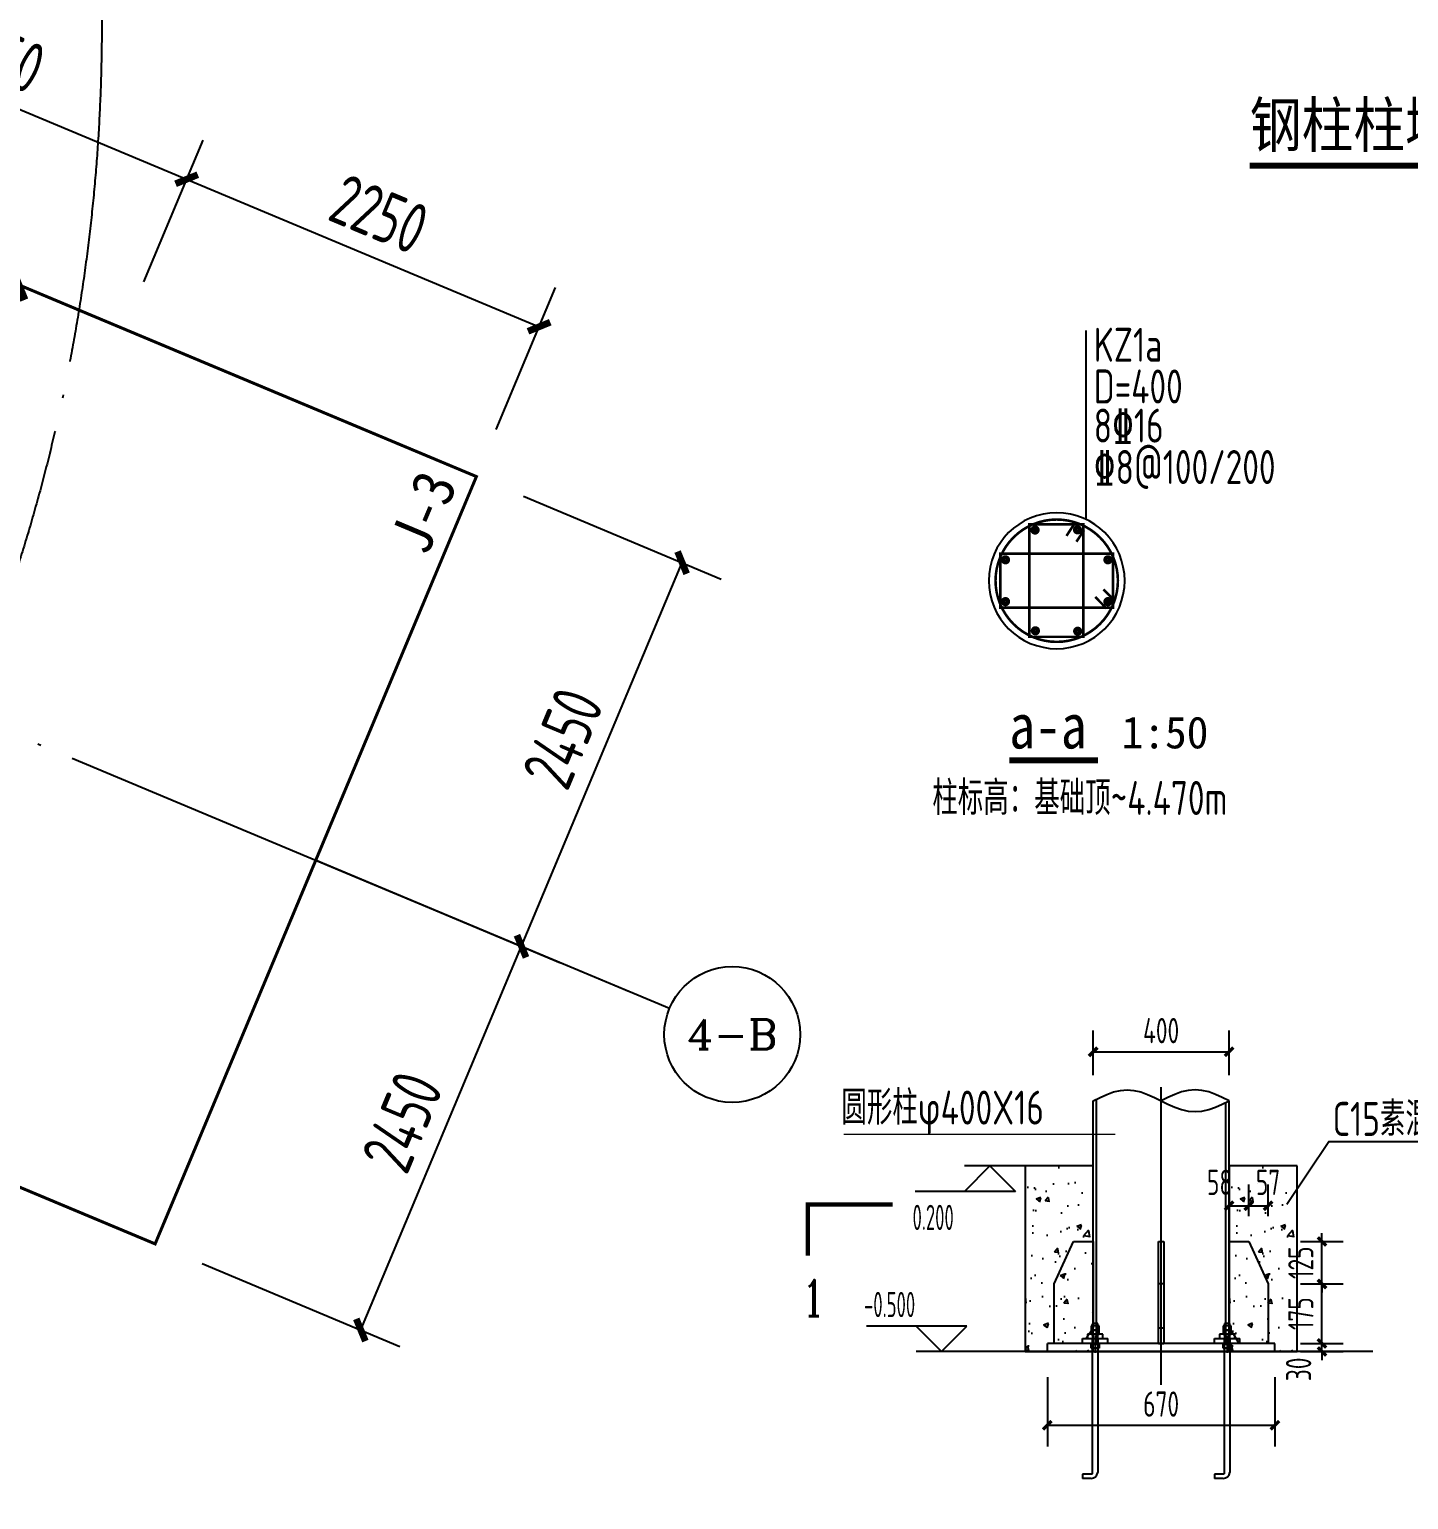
# Model space of a CAD drawing. Extents: x 6827379 to 6887889, y 99218 to 177608.
# Drawn here: x 6853529 to 6861651, y 153603 to 162262 of the extents above; entities that cross this region are included whole.
import ezdxf
from ezdxf.enums import TextEntityAlignment as Align

# ---------------------------------------------------------------- set-up
doc = ezdxf.new("R2010")
doc.units = 0
doc.header["$LTSCALE"] = 1000
doc.header["$MEASUREMENT"] = 0
for name, pattern in [('14', [0]), ('2', [18.5, 12, -3, 0.5, -3]), ('3', [5, 3, -2]), ('CONTINOUS', [2000000.0, 1000000.0, 1000000.0]), ('DOTE', [2.42, 2, -0.2, 0.02, -0.2])]:
    doc.linetypes.add(name, pattern=pattern)
for name, color, linetype in [('1505', 2, 'Continuous'), ('__0', 7, 'Continuous'), ('A_公文', 7, 'Continuous'), ('A_公标', 3, 'Continuous'), ('A_图名标注', 3, 'Continuous'), ('A_标高', 3, 'Continuous'), ('A_符号', 3, 'Continuous'), ('A_轴文', 7, 'Continuous'), ('A_轴标', 3, 'Continuous'), ('A_轴线', 9, 'DOTE'), ('AXIS_TEXT', 7, 'Continuous'), ('COLU_DE_REIN', 1, 'Continuous'), ('尺寸标注', 253, 'Continuous'), ('怀化站场雨棚$0$BOLT', 252, 'Continuous'), ('支座钢筋', 1, 'Continuous'), ('柱', 2, 'Continuous'), ('柱_主零件_实线', 2, 'Continuous'), ('柱_零件_实线', 3, 'Continuous'), ('校对1', 2, 'Continuous'), ('点划线', 253, '3'), ('螺栓组-普通_实线', 1, 'Continuous'), ('轴线__点划线', 252, '2')]:
    doc.layers.add(name, color=color, linetype=linetype)
doc.layers.add('Pkpm_钢板标注', color=9, linetype='Continuous', lineweight=18)
doc.styles.add('_TCH_AXIS', font='COMPLEX', dxfattribs={"bigfont": 'GBCBIG'})
doc.styles.add('_TCH_DIM', font='tssdeng.shx', dxfattribs={"width": 0.8, "height": 200, "bigfont": 'GBCBIG.shx'})
doc.styles.add('_TCH_DIM_T3', font='tssdeng.shx', dxfattribs={"width": 0.705882, "bigfont": 'tssdchn.shx'})
doc.styles.add('_TCH_LABEL', font='COMPLEX', dxfattribs={"bigfont": 'GBCBIG'})
doc.styles.add('COMPLEX', font='COMPLEX')
doc.styles.get("Standard").update_dxf_attribs({"font": 'tssdeng.shx', "bigfont": 'hztxt.shx'})
doc.styles.add('TSSD_Dimension', font='Tssdeng.shx', dxfattribs={"width": 0.7, "bigfont": 'hztxt.shx'})
doc.styles.add('黑1', font='simhei.ttf', dxfattribs={"width": 0.85})
doc.styles.add('黑体', font='simhei.ttf')
doc.dimstyles.new('_TCH_ARCH&&100', dxfattribs={"dimtxt": 297.5, "dimasz": 100, "dimexe": 250, "dimexo": 300, "dimgap": 100, "dimtad": 1, "dimdec": 0, "dimzin": 0, "dimdsep": 46, "dimtxsty": '_TCH_DIM_T3', "dimblk": 'ARCHTICK', "dimcen": 0.09, "dimclrt": 7, "dimazin": 2, "dimtfac": 1, "dimtdec": 0, "dimtix": 1, "dimtmove": 2, "dimatfit": 3, "dimfxl": 1, "dimtolj": 1, "dimtzin": 0, "dimarcsym": 0})
doc.dimstyles.new('_TCH_ARCH&&50', dxfattribs={"dimtxt": 148.75, "dimasz": 50, "dimexe": 125, "dimexo": 150, "dimgap": 50, "dimtad": 1, "dimdec": 0, "dimzin": 0, "dimdsep": 46, "dimtxsty": '_TCH_DIM_T3', "dimblk": 'ARCHTICK', "dimcen": 0.09, "dimclrt": 7, "dimazin": 2, "dimtfac": 1, "dimtdec": 0, "dimtix": 1, "dimtmove": 2, "dimatfit": 3, "dimfxl": 1, "dimtolj": 1, "dimtzin": 0, "dimarcsym": 0})
doc.dimstyles.new('TSSD_100_100', dxfattribs={"dimtxt": 300, "dimasz": 100, "dimexe": 250, "dimexo": 250, "dimgap": 100, "dimtad": 1, "dimdec": 0, "dimzin": 0, "dimdsep": 46, "dimtxsty": 'TSSD_Dimension', "dimblk": '_TSDBK', "dimcen": 0, "dimclrt": 7, "dimadec": 0, "dimazin": 0, "dimtfac": 1, "dimtdec": 0, "dimtix": 1, "dimtmove": 2, "dimatfit": 3, "dimldrblk": '_TSDBK', "dimfxl": 1, "dimtolj": 1, "dimtzin": 0, "dimarcsym": 0})

# ---------------------------------------------------------------- blocks, each defined once
blk = doc.blocks.new('_ArchTick')
at = {"color": 0, "linetype": 'ByBlock', "const_width": 0.4}
blk.add_lwpolyline([(-0.5, -0.5), (0.5, 0.5)], dxfattribs=at)
blk = doc.blocks.new('*D40')
at = {"layer": 'A_公标', "color": 0, "linetype": 'CONTINOUS', "lineweight": -2, "transparency": 16777216}
for p, q in [((6851757.9, 161798.5), (6852107.4, 162633.3)), ((6852010.8, 162402.7), (6854454.7, 161379.6)), ((6854201.7, 160775.4), (6854551.2, 161610.3))]:
    blk.add_line(p, q, dxfattribs=at)
at = {"layer": 'Defpoints', "color": 0, "linetype": 'CONTINOUS', "transparency": 16777216}
for p in [(6851642, 161521.7), (6854454.7, 161379.6), (6854085.9, 160498.7)]:
    blk.add_point(p, dxfattribs=at)
at = {"layer": 'A_公标', "color": 0, "linetype": 'CONTINOUS', "lineweight": -2, "transparency": 16777216, "xscale": 100, "yscale": 100, "zscale": 100}
for p, rotation in [((6852010.8, 162402.7), 157.2842597415569), ((6854454.7, 161379.6), 337.2842597415569)]:
    blk.add_blockref('_ArchTick', p, dxfattribs=dict(at, rotation=rotation))
at = {"layer": 'A_公标', "color": 7, "linetype": 'CONTINOUS', "transparency": 16777216, "insert": (6853328.8, 162120.6), "char_height": 297.5, "attachment_point": 5, "rotation": 337.28426, "style": '_TCH_DIM_T3'}
blk.add_mtext('\\A1;2650', dxfattribs=at)
blk = doc.blocks.new('*D41')
at = {"layer": 'A_公标', "color": 0, "linetype": 'CONTINOUS', "lineweight": -2, "transparency": 16777216}
for p, q in [((6854201.7, 160775.4), (6854551.2, 161610.3)), ((6854454.7, 161379.6), (6856530.3, 160510.7)), ((6856277.4, 159906.5), (6856626.9, 160741.3))]:
    blk.add_line(p, q, dxfattribs=at)
at = {"layer": 'Defpoints', "color": 0, "linetype": 'CONTINOUS', "transparency": 16777216}
for p in [(6854085.9, 160498.7), (6856530.3, 160510.7), (6856161.5, 159629.7)]:
    blk.add_point(p, dxfattribs=at)
at = {"layer": 'A_公标', "color": 0, "linetype": 'CONTINOUS', "lineweight": -2, "transparency": 16777216, "xscale": 100, "yscale": 100, "zscale": 100}
for p, rotation in [((6854454.7, 161379.6), 157.2842597415527), ((6856530.3, 160510.7), 337.2842597415528)]:
    blk.add_blockref('_ArchTick', p, dxfattribs=dict(at, rotation=rotation))
at = {"layer": 'A_公标', "color": 7, "linetype": 'CONTINOUS', "transparency": 16777216, "insert": (6855588.6, 161174.6), "char_height": 297.5, "attachment_point": 5, "rotation": 337.28426, "style": '_TCH_DIM_T3'}
blk.add_mtext('\\A1;2250', dxfattribs=at)
blk = doc.blocks.new('*D42')
at = {"layer": 'A_公标', "color": 0, "linetype": 'CONTINOUS', "lineweight": -2, "transparency": 16777216}
for p, q in [((6855491.7, 157252.9), (6856657.1, 156765.1)), ((6855480.4, 154601.8), (6856426.5, 156861.6)), ((6854545.7, 154993.1), (6855711, 154505.2))]:
    blk.add_line(p, q, dxfattribs=at)
at = {"layer": 'Defpoints', "color": 0, "linetype": 'CONTINOUS', "transparency": 16777216}
for p in [(6855215, 157368.8), (6856426.5, 156861.6), (6854269, 155108.9)]:
    blk.add_point(p, dxfattribs=at)
at = {"layer": 'A_公标', "color": 0, "linetype": 'CONTINOUS', "lineweight": -2, "transparency": 16777216, "xscale": 100, "yscale": 100, "zscale": 100}
for p, rotation in [((6856426.5, 156861.6), 67.28425974154595), ((6855480.4, 154601.8), 247.284259741546)]:
    blk.add_blockref('_ArchTick', p, dxfattribs=dict(at, rotation=rotation))
at = {"layer": 'A_公标', "color": 7, "linetype": 'CONTINOUS', "transparency": 16777216, "insert": (6855724, 155827.7), "char_height": 297.5, "attachment_point": 5, "rotation": 67.28426, "style": '_TCH_DIM_T3'}
blk.add_mtext('\\A1;2450', dxfattribs=at)
blk = doc.blocks.new('*D43')
at = {"layer": 'A_公标', "color": 0, "linetype": 'CONTINOUS', "lineweight": -2, "transparency": 16777216}
for p, q in [((6856437.7, 159512.6), (6857603, 159024.7)), ((6856426.5, 156861.6), (6857372.4, 159121.3)), ((6855491.7, 157252.9), (6856657.1, 156765.1))]:
    blk.add_line(p, q, dxfattribs=at)
at = {"layer": 'Defpoints', "color": 0, "linetype": 'CONTINOUS', "transparency": 16777216}
for p in [(6856161, 159628.4), (6857372.4, 159121.3), (6855215, 157368.8)]:
    blk.add_point(p, dxfattribs=at)
at = {"layer": 'A_公标', "color": 0, "linetype": 'CONTINOUS', "lineweight": -2, "transparency": 16777216, "xscale": 100, "yscale": 100, "zscale": 100}
for p, rotation in [((6857372.4, 159121.3), 67.28425974155196), ((6856426.5, 156861.6), 247.2842597415519)]:
    blk.add_blockref('_ArchTick', p, dxfattribs=dict(at, rotation=rotation))
at = {"layer": 'A_公标', "color": 7, "linetype": 'CONTINOUS', "transparency": 16777216, "insert": (6856670, 158087.5), "char_height": 297.5, "attachment_point": 5, "rotation": 67.28426, "style": '_TCH_DIM_T3'}
blk.add_mtext('\\A1;2450', dxfattribs=at)
blk = doc.blocks.new('dadsadsdasd')
at = {"layer": '怀化站场雨棚$0$BOLT', "linetype": 'Continuous'}
for p, q in [((7306039, -1827632), (7305924, -1827632)), ((7305924, -1827632), (7305924, -1827693)), ((7306039, -1827693), (7305924, -1827693)), ((7305924, -1827693), (7305924, -1827755)), ((7305924, -1827693), (7306039, -1827693)), ((7306020, -1827595), (7305943, -1827595)), ((7305943, -1827595), (7305943, -1827819)), ((7306020, -1827819), (7306020, -1827595)), ((7306039, -1827693), (7306039, -1827632)), ((7306039, -1827755), (7306039, -1827693)), ((7306093, -1827755), (7305869, -1827755)), ((7305869, -1827755), (7305869, -1827819)), ((7305869, -1827819), (7306093, -1827819)), ((7305924, -1827755), (7306039, -1827755)), ((7305924, -1827899), (7306039, -1827899)), ((7305924, -1827960), (7305924, -1827899)), ((7306039, -1827960), (7305924, -1827960)), ((7305924, -1827960), (7306039, -1827960)), ((7305943, -1827819), (7306020, -1827819)), ((7305943, -1829792), (7305943, -1827819)), ((7306020, -1827819), (7306020, -1829792)), ((7306039, -1827899), (7306039, -1827960)), ((7306093, -1827819), (7306093, -1827755)), ((7305934, -1829813), (7305796, -1829813)), ((7305796, -1829813), (7305796, -1829877)), ((7305924, -1829877), (7305796, -1829877))]:
    blk.add_line(p, q, dxfattribs=at)
for centre, radius, start, end in [((7305924, -1829781), 96, 270, 353.865), ((7305911, -1829792), 32, 317.2045, 0)]:
    blk.add_arc(centre, radius, start, end, dxfattribs=at)
blk = doc.blocks.new('_TSDBK')
blk.add_line((-1, 0), (0, 0))
at = {"const_width": 0.5}
blk.add_lwpolyline([(-0.7, -0.7), (0.7, 0.7)], dxfattribs=at)
blk = doc.blocks.new('*D205')
at = {"layer": 'Defpoints', "color": 0, "linetype": 'CONTINOUS', "transparency": 16777216}
for p in [(6852693, 161081.4), (6853461, 160759.6), (6852047, 159539.3)]:
    blk.add_point(p, dxfattribs=at)
at = {"layer": '校对1', "color": 0, "linetype": 'CONTINOUS', "lineweight": -2, "transparency": 16777216}
for p, q in [((6852923.6, 160984.8), (6853691.6, 160663)), ((6852853.6, 159309.8), (6853422.4, 160667.4)), ((6852277.5, 159442.7), (6853045.5, 159120.9))]:
    blk.add_line(p, q, dxfattribs=at)
at = {"layer": '校对1', "color": 0, "linetype": 'CONTINOUS', "lineweight": -2, "transparency": 16777216, "xscale": 100, "yscale": 100, "zscale": 100}
for p, rotation in [((6853461, 160759.6), 67.26772177673027), ((6852814.9, 159217.5), 247.2677217767303)]:
    blk.add_blockref('_TSDBK', p, dxfattribs=dict(at, rotation=rotation))
at = {"layer": '校对1', "color": 7, "linetype": 'CONTINOUS', "transparency": 16777216, "insert": (6852907.4, 160085.2), "char_height": 300, "attachment_point": 5, "rotation": 67.26772, "style": 'TSSD_Dimension'}
blk.add_mtext('\\A1;1672', dxfattribs=at)
blk = doc.blocks.new('*D150')
at = {"layer": 'A_公标', "color": 0, "linetype": 'CONTINOUS', "lineweight": -2, "transparency": 16777216}
for p, q in [((6859523.3, 154324.9), (6859523.3, 153916)), ((6860863.3, 154324.9), (6860863.3, 153916)), ((6859523.3, 154041), (6860863.3, 154041))]:
    blk.add_line(p, q, dxfattribs=at)
at = {"layer": 'Defpoints', "color": 0, "linetype": 'CONTINOUS', "transparency": 16777216}
for p in [(6859523.3, 154474.9), (6860863.3, 154474.9), (6860863.3, 154041)]:
    blk.add_point(p, dxfattribs=at)
at = {"layer": 'A_公标', "color": 0, "linetype": 'CONTINOUS', "lineweight": -2, "transparency": 16777216, "xscale": 50, "yscale": 50, "zscale": 50, "rotation": 180}
blk.add_blockref('_ArchTick', (6859523.3, 154041), dxfattribs=at)
at = {"layer": 'A_公标', "color": 0, "linetype": 'CONTINOUS', "lineweight": -2, "transparency": 16777216, "xscale": 50, "yscale": 50, "zscale": 50}
blk.add_blockref('_ArchTick', (6860863.3, 154041), dxfattribs=at)
at = {"layer": 'A_公标', "color": 7, "linetype": 'CONTINOUS', "transparency": 16777216, "insert": (6860193.3, 154165.4), "char_height": 148.75, "attachment_point": 5, "style": '_TCH_DIM_T3'}
blk.add_mtext('\\A1;670', dxfattribs=at)
blk = doc.blocks.new('*D151')
at = {"layer": 'A_公标', "color": 0, "linetype": 'CONTINOUS', "lineweight": -2, "transparency": 16777216}
for p, q in [((6860593.3, 155272.9), (6860593.3, 155459)), ((6860709.3, 155272.9), (6860709.3, 155459)), ((6860593.3, 155334), (6860709.3, 155334))]:
    blk.add_line(p, q, dxfattribs=at)
at = {"layer": 'Defpoints', "color": 0, "linetype": 'CONTINOUS', "transparency": 16777216}
for p in [(6860709.3, 155334), (6860593.3, 155122.9), (6860709.3, 155122.9)]:
    blk.add_point(p, dxfattribs=at)
at = {"layer": 'A_公标', "color": 0, "linetype": 'CONTINOUS', "lineweight": -2, "transparency": 16777216, "xscale": 50, "yscale": 50, "zscale": 50, "rotation": 180}
blk.add_blockref('_ArchTick', (6860593.3, 155334), dxfattribs=at)
at = {"layer": 'A_公标', "color": 0, "linetype": 'CONTINOUS', "lineweight": -2, "transparency": 16777216, "xscale": 50, "yscale": 50, "zscale": 50}
blk.add_blockref('_ArchTick', (6860709.3, 155334), dxfattribs=at)
at = {"layer": 'A_公标', "color": 7, "linetype": 'CONTINOUS', "transparency": 16777216, "insert": (6860537.4, 155471.5), "char_height": 148.75, "attachment_point": 5, "style": '_TCH_DIM_T3'}
blk.add_mtext('\\A1;58', dxfattribs=at)
blk = doc.blocks.new('*D152')
at = {"layer": 'A_公标', "color": 0, "linetype": 'CONTINOUS', "lineweight": -2, "transparency": 16777216}
for p, q in [((6860709.3, 155272.9), (6860709.3, 155459)), ((6860823.3, 155272.9), (6860823.3, 155459)), ((6860709.3, 155334), (6860823.3, 155334))]:
    blk.add_line(p, q, dxfattribs=at)
at = {"layer": 'Defpoints', "color": 0, "linetype": 'CONTINOUS', "transparency": 16777216}
for p in [(6860823.3, 155334), (6860709.3, 155122.9), (6860823.3, 155122.9)]:
    blk.add_point(p, dxfattribs=at)
at = {"layer": 'A_公标', "color": 0, "linetype": 'CONTINOUS', "lineweight": -2, "transparency": 16777216, "xscale": 50, "yscale": 50, "zscale": 50, "rotation": 180}
blk.add_blockref('_ArchTick', (6860709.3, 155334), dxfattribs=at)
at = {"layer": 'A_公标', "color": 0, "linetype": 'CONTINOUS', "lineweight": -2, "transparency": 16777216, "xscale": 50, "yscale": 50, "zscale": 50}
blk.add_blockref('_ArchTick', (6860823.3, 155334), dxfattribs=at)
at = {"layer": 'A_公标', "color": 7, "linetype": 'CONTINOUS', "transparency": 16777216, "insert": (6860822.9, 155471.5), "char_height": 148.75, "attachment_point": 5, "style": '_TCH_DIM_T3'}
blk.add_mtext('\\A1;57', dxfattribs=at)
blk = doc.blocks.new('*D153')
at = {"layer": 'A_公标', "color": 0, "linetype": 'CONTINOUS', "lineweight": -2, "transparency": 16777216}
for p, q in [((6861140.4, 154522.9), (6861140.4, 154572.9)), ((6861013.3, 154522.9), (6861265.4, 154522.9)), ((6861140.4, 154474.9), (6861140.4, 154522.9)), ((6861013.3, 154474.9), (6861265.4, 154474.9)), ((6861140.4, 154474.9), (6861140.4, 154424.9))]:
    blk.add_line(p, q, dxfattribs=at)
at = {"layer": 'Defpoints', "color": 0, "linetype": 'CONTINOUS', "transparency": 16777216}
for p in [(6860863.3, 154522.9), (6861140.4, 154522.9), (6860863.3, 154474.9)]:
    blk.add_point(p, dxfattribs=at)
at = {"layer": 'A_公标', "color": 0, "linetype": 'CONTINOUS', "lineweight": -2, "transparency": 16777216, "xscale": 50, "yscale": 50, "zscale": 50}
for p, rotation in [((6861140.4, 154522.9), 270), ((6861140.4, 154474.9), 90)]:
    blk.add_blockref('_ArchTick', p, dxfattribs=dict(at, rotation=rotation))
at = {"layer": 'A_公标', "color": 7, "linetype": 'CONTINOUS', "transparency": 16777216, "insert": (6861002.9, 154370), "char_height": 148.75, "attachment_point": 5, "rotation": 90, "style": '_TCH_DIM_T3'}
blk.add_mtext('\\A1;30', dxfattribs=at)
blk = doc.blocks.new('*D154')
at = {"layer": 'A_公标', "color": 0, "linetype": 'CONTINOUS', "lineweight": -2, "transparency": 16777216}
for p, q in [((6861013.3, 154872.9), (6861265.4, 154872.9)), ((6861140.4, 154522.9), (6861140.4, 154872.9)), ((6861013.3, 154522.9), (6861265.4, 154522.9))]:
    blk.add_line(p, q, dxfattribs=at)
at = {"layer": 'Defpoints', "color": 0, "linetype": 'CONTINOUS', "transparency": 16777216}
for p in [(6860863.3, 154872.9), (6861140.4, 154872.9), (6860863.3, 154522.9)]:
    blk.add_point(p, dxfattribs=at)
at = {"layer": 'A_公标', "color": 0, "linetype": 'CONTINOUS', "lineweight": -2, "transparency": 16777216, "xscale": 50, "yscale": 50, "zscale": 50}
for p, rotation in [((6861140.4, 154872.9), 90), ((6861140.4, 154522.9), 270)]:
    blk.add_blockref('_ArchTick', p, dxfattribs=dict(at, rotation=rotation))
at = {"layer": 'A_公标', "color": 7, "linetype": 'CONTINOUS', "transparency": 16777216, "insert": (6861016, 154697.9), "char_height": 148.75, "attachment_point": 5, "rotation": 90, "style": '_TCH_DIM_T3'}
blk.add_mtext('\\A1;175', dxfattribs=at)
blk = doc.blocks.new('*D155')
at = {"layer": 'A_公标', "color": 0, "linetype": 'CONTINOUS', "lineweight": -2, "transparency": 16777216}
for p, q in [((6861013.3, 155122.9), (6861265.4, 155122.9)), ((6861140.4, 155122.9), (6861140.4, 155172.9)), ((6861140.4, 154872.9), (6861140.4, 155122.9)), ((6861013.3, 154872.9), (6861265.4, 154872.9)), ((6861140.4, 154872.9), (6861140.4, 154822.9))]:
    blk.add_line(p, q, dxfattribs=at)
at = {"layer": 'Defpoints', "color": 0, "linetype": 'CONTINOUS', "transparency": 16777216}
for p in [(6860863.3, 155122.9), (6861140.4, 155122.9), (6860863.3, 154872.9)]:
    blk.add_point(p, dxfattribs=at)
at = {"layer": 'A_公标', "color": 0, "linetype": 'CONTINOUS', "lineweight": -2, "transparency": 16777216, "xscale": 50, "yscale": 50, "zscale": 50}
for p, rotation in [((6861140.4, 155122.9), 270), ((6861140.4, 154872.9), 90)]:
    blk.add_blockref('_ArchTick', p, dxfattribs=dict(at, rotation=rotation))
at = {"layer": 'A_公标', "color": 7, "linetype": 'CONTINOUS', "transparency": 16777216, "insert": (6861016, 154997.9), "char_height": 148.75, "attachment_point": 5, "rotation": 90, "style": '_TCH_DIM_T3'}
blk.add_mtext('\\A1;125', dxfattribs=at)
blk = doc.blocks.new('*D156')
at = {"layer": 'A_公标', "color": 0, "linetype": 'CONTINOUS', "lineweight": -2, "transparency": 16777216}
for p, q in [((6859793.3, 156102.1), (6859793.3, 156365.5)), ((6860593.3, 156102.1), (6860593.3, 156365.5)), ((6859793.3, 156240.5), (6860593.3, 156240.5))]:
    blk.add_line(p, q, dxfattribs=at)
at = {"layer": 'Defpoints', "color": 0, "linetype": 'CONTINOUS', "transparency": 16777216}
for p in [(6860593.3, 156240.5), (6859793.3, 155952.1), (6860593.3, 155952.1)]:
    blk.add_point(p, dxfattribs=at)
at = {"layer": 'A_公标', "color": 0, "linetype": 'CONTINOUS', "lineweight": -2, "transparency": 16777216, "xscale": 50, "yscale": 50, "zscale": 50, "rotation": 180}
blk.add_blockref('_ArchTick', (6859793.3, 156240.5), dxfattribs=at)
at = {"layer": 'A_公标', "color": 0, "linetype": 'CONTINOUS', "lineweight": -2, "transparency": 16777216, "xscale": 50, "yscale": 50, "zscale": 50}
blk.add_blockref('_ArchTick', (6860593.3, 156240.5), dxfattribs=at)
at = {"layer": 'A_公标', "color": 7, "linetype": 'CONTINOUS', "transparency": 16777216, "insert": (6860193.3, 156364.9), "char_height": 148.75, "attachment_point": 5, "style": '_TCH_DIM_T3'}
blk.add_mtext('\\A1;400', dxfattribs=at)
blk = doc.blocks.new('_AXISO')
blk.add_circle((0, 0), 0.5)
at = {"layer": 'AXIS_TEXT', "style": 'COMPLEX', "width": 1.041667}
blk.add_attdef('A', text='', height=0.56, dxfattribs=at).set_placement((-0.25, -0.28), (0.25, -0.28), align=Align.FIT)

msp = doc.modelspace()

# ---------------------------------------------------------------- hatches: boundary and pattern name
at = {"layer": '校对1', "linetype": 'CONTINOUS'}
h = msp.add_hatch(dxfattribs=at)
h.set_pattern_fill('混凝土', color=8, scale=40, style=0)
h.set_pattern_definition([(50, (372722.38, 0), (286.904073, -25.100854), [30, -330]), (355, (372722.38, 0), (-55.500533, 300.876853), [24, -264]), (100.4514, (372746.28, -2.1), (231.403753, 275.775817), [25.496076, -280.456845]), (46.1842, (372722.38, 80), (426.89642, -66.207606), [45, -495]), (96.6356, (372757.95, 74.5), (373.865082, 389.647148), [38.244115, -420.6852]), (351.1842, (372722.38, 80), (373.864778, 389.64744), [36, -396]), (21, (372762.38, 60), (238.762821, -161.047556), [30, -330]), (326, (372762.38, 60), (97.326133, 290.060018), [24, -264]), (71.4514, (372782.27, 46.58), (336.089051, 129.012199), [25.496076, -280.456845]), (37.5, (372722.38, 0), (4.8639421, 133.1575415), [0, -260.8, 0, -268, 0, -265]), (7.5, (372722.38, 0), (105.227815, 157.7646848), [0, -152.8, 0, -254.8, 0, -101]), (327.5, (372633.18, 0), (213.5289745, -9.0219487), [0, -100, 0, -312, 0, -414]), (317.5, (372593.18, 0), (233.274468, 40.041993), [0, -130, 0, -207.2, 0, -294])])
h.paths.add_polyline_path([(6859793.3, 155568), (6859391.8, 155568), (6859391.8, 154474.9), (6859793.3, 154474.9)])
h = msp.add_hatch(dxfattribs=at)
h.set_pattern_fill('混凝土', color=8, scale=40, style=0)
h.set_pattern_definition([(50, (373923.86, 0), (286.904073, -25.100854), [30, -330]), (355, (373923.86, 0), (-55.500533, 300.876853), [24, -264]), (100.4514, (373947.76, -2.1), (231.403753, 275.775817), [25.496076, -280.456845]), (46.1842, (373923.86, 80), (426.89642, -66.207606), [45, -495]), (96.6356, (373959.43, 74.5), (373.865082, 389.647148), [38.244115, -420.6852]), (351.1842, (373923.86, 80), (373.864778, 389.64744), [36, -396]), (21, (373963.86, 60), (238.762821, -161.047556), [30, -330]), (326, (373963.86, 60), (97.326133, 290.060018), [24, -264]), (71.4514, (373983.75, 46.58), (336.089051, 129.012199), [25.496076, -280.456845]), (37.5, (373923.86, 0), (4.8639421, 133.1575415), [0, -260.8, 0, -268, 0, -265]), (7.5, (373923.86, 0), (105.227815, 157.7646848), [0, -152.8, 0, -254.8, 0, -101]), (327.5, (373834.66, 0), (213.5289745, -9.0219487), [0, -100, 0, -312, 0, -414]), (317.5, (373794.66, 0), (233.274468, 40.041993), [0, -130, 0, -207.2, 0, -294])])
h.paths.add_polyline_path([(6860994.8, 155568), (6860593.3, 155568), (6860593.3, 154474.9), (6860994.8, 154474.9)])

# ---------------------------------------------------------------- linework, layer by layer
at = {"layer": '1505', "color": 9, "const_width": 18}
msp.add_lwpolyline([(6849749.1, 157001.9), (6854269, 155108.9), (6856161, 159628.4), (6851642, 161521.7), (6849749.1, 157001.9)], dxfattribs=at)
at = {"layer": 'A_图名标注', "const_width": 35}
for points in [[(6860715.5, 161459), (6863331.2, 161459)], [(6859298.9, 157957.4), (6859820.8, 157957.4)]]:
    msp.add_lwpolyline(points, dxfattribs=at)
at = {"layer": 'A_标高'}
for p, q in [((6859185.3, 155568), (6859035.3, 155418)), ((6859535.3, 155568), (6859035.3, 155568)), ((6859185.3, 155568), (6859335.3, 155418)), ((6859335.3, 155418), (6858744.2, 155418)), ((6859049.8, 154624.9), (6858458.7, 154624.9)), ((6858899.8, 154474.9), (6858749.8, 154624.9)), ((6858899.8, 154474.9), (6859049.8, 154624.9)), ((6859249.8, 154474.9), (6858749.8, 154474.9))]:
    msp.add_line(p, q, dxfattribs=at)
at = {"layer": 'A_符号', "linetype": 'CONTINOUS', "const_width": 25}
msp.add_lwpolyline([(6858113.2, 155040.5), (6858113.2, 155340.5), (6858613.2, 155340.5)], dxfattribs=at)
at = {"layer": 'A_轴标'}
for p, q in [((6855218.3, 157368.5), (6857063, 156595.8)), ((6855453.8, 157269.5), (6857298.6, 156496.9))]:
    msp.add_line(p, q, dxfattribs=at)
at = {"layer": 'A_轴线'}
msp.add_line((6831459.8, 167318.3), (6855453.8, 157269.5), dxfattribs=at)
msp.add_circle((6843454.8, 162294.8), 10500, dxfattribs=at)
at = {"layer": 'COLU_DE_REIN', "const_width": 28.1}
for points in [[(6859463.9, 159313.5, -1), (6859437.6, 159313.5, -1), (6859463.9, 159313.5, -1)], [(6859687.8, 159314.5, 1), (6859714, 159314.5, 1), (6859687.8, 159314.5, 1)], [(6859289.7, 159138.2, -1), (6859263.5, 159138.2, -1), (6859289.7, 159138.2, -1)], [(6859866.9, 159138.2, 1), (6859893.2, 159138.2, 1), (6859866.9, 159138.2, 1)], [(6859289.7, 158891.8, 1), (6859263.5, 158891.8, 1), (6859289.7, 158891.8, 1)], [(6859866.9, 158891.8, -1), (6859893.2, 158891.8, -1), (6859866.9, 158891.8, -1)], [(6859465.9, 158720, 1), (6859439.6, 158720, 1), (6859465.9, 158720, 1)], [(6859688.8, 158717.5, -1), (6859715, 158717.5, -1), (6859688.8, 158717.5, -1)]]:
    msp.add_lwpolyline(points, format="xyb", dxfattribs=at)
at = {"layer": 'Pkpm_钢板标注', "color": 0, "ltscale": 100}
msp.add_lwpolyline([(6858324.9, 155754.8), (6859923.4, 155754.8)], dxfattribs=at)
at = {"layer": '尺寸标注'}
for q in [(6860593.3, 155432.1), (6860593.3, 155216.1)]:
    msp.add_line((6860593.3, 155170.9), q, dxfattribs=at)
at = {"layer": '支座钢筋', "linetype": '14', "const_width": 15}
msp.add_lwpolyline([(6859218, 159015, 1), (6859938.7, 159015, 1)], format="xyb", close=True, dxfattribs=at)
for points in [[(6859417.3, 159347), (6859417.3, 158684.5), (6859735.4, 158684.5), (6859735.4, 159347), (6859417.3, 159347)], [(6859246.9, 158856.4), (6859909.4, 158856.4), (6859909.4, 159174.5), (6859246.9, 159174.5), (6859246.9, 158856.4)]]:
    msp.add_lwpolyline(points, close=True, dxfattribs=at)
for points in [[(6859680.9, 159348), (6859635.9, 159279)], [(6859739.4, 159313.5), (6859694.4, 159244.5)], [(6859870.9, 158852.4), (6859804.9, 158919.5)], [(6859919.4, 158897.4), (6859853.4, 158964.5)]]:
    msp.add_lwpolyline(points, dxfattribs=at)
at = {"layer": '柱_主零件_实线', "color": 2, "linetype": '2'}
for p, q in [((6859813.3, 154522.9), (6859813.3, 155962)), ((6860573.3, 154522.9), (6860573.3, 155942.2)), ((6859793.3, 154522.9), (6859793.3, 154550.9)), ((6860177.3, 154522.9), (6860209.3, 154522.9)), ((6860593.3, 154522.9), (6860593.3, 154550.9))]:
    msp.add_line(p, q, dxfattribs=at)
at = {"layer": '柱_主零件_实线'}
for p, q in [((6859793.3, 154550.9), (6859793.3, 155952.1)), ((6860593.3, 154550.9), (6860593.3, 155952.1)), ((6860177.3, 154522.9), (6859793.3, 154522.9)), ((6860593.3, 154522.9), (6860209.3, 154522.9))]:
    msp.add_line(p, q, dxfattribs=at)
at = {"layer": '柱_零件_实线'}
for p, q in [((6859563.3, 154872.9), (6859677.3, 155122.9)), ((6859677.3, 155122.9), (6859793.3, 155122.9)), ((6859793.3, 155122.9), (6859793.3, 154612.9)), ((6860177.3, 155122.9), (6860209.3, 155122.9)), ((6860177.3, 154522.9), (6860177.3, 155122.9)), ((6860209.3, 155122.9), (6860209.3, 154522.9)), ((6860593.3, 155122.9), (6860709.3, 155122.9)), ((6860593.3, 154612.9), (6860593.3, 155122.9)), ((6860709.3, 155122.9), (6860823.3, 154872.9)), ((6859563.3, 154522.9), (6859563.3, 154872.9)), ((6860209.3, 154872.9), (6860177.3, 154872.9)), ((6860823.3, 154872.9), (6860823.3, 154522.9)), ((6859793.3, 154612.9), (6859751.9, 154550.9)), ((6860634.6, 154550.9), (6860593.3, 154612.9)), ((6860863.3, 154522.9), (6859523.3, 154522.9)), ((6859523.3, 154474.9), (6859523.3, 154522.9)), ((6859729.4, 154550.9), (6859879.4, 154550.9)), ((6859729.4, 154522.9), (6859729.4, 154550.9)), ((6859879.4, 154522.9), (6859879.4, 154550.9)), ((6860507.2, 154550.9), (6860657.2, 154550.9)), ((6860507.2, 154522.9), (6860507.2, 154550.9)), ((6860657.2, 154522.9), (6860657.2, 154550.9)), ((6860863.3, 154474.9), (6860863.3, 154522.9)), ((6859523.3, 154474.9), (6860863.3, 154474.9))]:
    msp.add_line(p, q, dxfattribs=at)
at = {"layer": '柱_零件_实线', "color": 3, "linetype": '2'}
for p, q in [((6860209.3, 154612.9), (6860177.3, 154612.9)), ((6860653.3, 154522.9), (6860634.6, 154550.9))]:
    msp.add_line(p, q, dxfattribs=at)
at = {"layer": '校对1', "linetype": 'CONTINOUS'}
for points in [[(6859752.4, 159375.5), (6859752.4, 160488)], [(6860932.6, 155342.7), (6861180.9, 155712), (6862452.4, 155712)], [(6861440.4, 154474.9), (6859136.9, 154474.9)]]:
    msp.add_lwpolyline(points, dxfattribs=at)
at = {"layer": '校对1', "color": 4, "linetype": 'CONTINOUS'}
msp.add_lwpolyline([(6859178, 159015, 1), (6859978.7, 159015, 1)], format="xyb", close=True, dxfattribs=at)
at = {"layer": '校对1', "color": 0, "linetype": 'CONTINOUS'}
for points in [[(6859793.3, 155568), (6859391.8, 155568), (6859391.8, 154474.9), (6859793.3, 154474.9)], [(6860994.8, 155568), (6860593.3, 155568), (6860593.3, 154474.9), (6860994.8, 154474.9)]]:
    msp.add_lwpolyline(points, close=True, dxfattribs=at)
at = {"layer": '点划线'}
msp.add_line((6860193.3, 154279.5), (6860193.3, 156032.1), dxfattribs=at)
at = {"layer": '螺栓组-普通_实线', "color": 7}
for p, q in [((6859804.4, 154566.9), (6859804.4, 154466.9)), ((6859804.4, 154566.9), (6859804.4, 154466.9)), ((6860582.2, 154566.9), (6860582.2, 154466.9)), ((6860582.2, 154566.9), (6860582.2, 154466.9))]:
    msp.add_line(p, q, dxfattribs=at)
at = {"layer": '螺栓组-普通_实线', "const_width": 0.28}
for points in [[(6859804.4, 154550.9), (6859804.4, 154482.9)], [(6859804.4, 154550.9), (6859804.4, 154482.9)], [(6860582.2, 154550.9), (6860582.2, 154482.9)], [(6860582.2, 154550.9), (6860582.2, 154482.9)]]:
    msp.add_lwpolyline(points, dxfattribs=at)
at = {"layer": '轴线__点划线'}
for p, q in [((6859793.3, 155952.1), (6859833.3, 155971.9)), ((6859833.3, 155971.9), (6859873.3, 155989.7)), ((6859873.3, 155989.7), (6859913.3, 156003.9)), ((6859913.3, 156003.9), (6859953.3, 156013)), ((6859953.3, 156013), (6859993.3, 156016.1)), ((6859993.3, 156016.1), (6860033.3, 156013)), ((6860033.3, 156013), (6860073.3, 156003.9)), ((6860073.3, 156003.9), (6860113.3, 155989.7)), ((6860113.3, 155989.7), (6860153.3, 155971.9)), ((6860153.3, 155971.9), (6860193.3, 155952.1)), ((6860233.3, 155971.9), (6860193.3, 155952.1)), ((6860273.3, 155989.7), (6860233.3, 155971.9)), ((6860313.3, 156003.9), (6860273.3, 155989.7)), ((6860353.3, 156013), (6860313.3, 156003.9)), ((6860393.3, 156016.1), (6860353.3, 156013)), ((6860433.3, 156013), (6860393.3, 156016.1)), ((6860473.3, 156003.9), (6860433.3, 156013)), ((6860513.3, 155989.7), (6860473.3, 156003.9)), ((6860553.3, 155971.9), (6860513.3, 155989.7)), ((6860593.3, 155952.1), (6860553.3, 155971.9)), ((6860193.3, 155952.1), (6860233.3, 155932.3)), ((6860233.3, 155932.3), (6860273.3, 155914.5)), ((6860273.3, 155914.5), (6860313.3, 155900.3)), ((6860313.3, 155900.3), (6860353.3, 155891.3)), ((6860353.3, 155891.3), (6860393.3, 155888.1)), ((6860393.3, 155888.1), (6860433.3, 155891.3)), ((6860433.3, 155891.3), (6860473.3, 155900.3)), ((6860473.3, 155900.3), (6860513.3, 155914.5)), ((6860513.3, 155914.5), (6860553.3, 155932.3)), ((6860553.3, 155932.3), (6860593.3, 155952.1))]:
    msp.add_line(p, q, dxfattribs=at)

# ---------------------------------------------------------------- block references
at = {"layer": '__0', "linetype": 'Continuous', "xscale": 0.4, "yscale": 0.4, "zscale": 0.4}
for p in [(3937411.9, 885678.5), (3938189.7, 885678.5)]:
    msp.add_blockref('dadsadsdasd', p, dxfattribs=at)
at = {"layer": 'A_轴标'}
ref = msp.add_blockref('_AXISO', (6857667.5, 156342.4), dxfattribs=dict(at, xscale=800, yscale=800, zscale=800))
ref.add_attrib('A', '4-B', dxfattribs={"layer": 'A_轴文', "height": 174.59, "style": '_TCH_AXIS'}).set_placement((6857401.5, 156255.1), (6857933.6, 156255.1), align=Align.FIT)

# ---------------------------------------------------------------- texts
at = {"layer": 'A_公文'}
for s, height, style, width, p in [('钢柱柱墩植筋大样', 262.87, '黑1', 0.85, (6860715.5, 161568.9)), ('a-a', 262.87, '黑1', 0.85, (6859298.9, 158027.4)), ('0.200', 148.75, '_TCH_DIM', 0.564706, (6858729.2, 155190.5)), ('-0.500', 148.75, '_TCH_DIM', 0.564706, (6858443.7, 154677.4))]:
    msp.add_text(s, height=height, dxfattribs=dict(at, style=style, width=width)).set_placement(p)
at = {"layer": 'A_公文', "style": '黑体'}
msp.add_text('1:50', height=187.76, dxfattribs=at).set_placement((6859960.8, 158027.4))
at = {"layer": 'A_公文', "linetype": 'CONTINOUS', "style": '_TCH_LABEL', "width": 0.705882}
msp.add_text('1', height=212.5, dxfattribs=at).set_placement((6858081, 154684.2))
at = {"layer": 'Pkpm_钢板标注', "color": 0, "ltscale": 100, "width": 0.75}
for s, p in [('KZ1a', (6859796.4, 160304.6)), ('D=400', (6859796.4, 160059.1)), ('8\x8416', (6859796.4, 159828.6)), ('\x848@100/200', (6859796.4, 159584.6)), ('柱标高：基础顶~4.470m', (6858845.9, 157635.3)), ('圆形柱φ400X16', (6858310.4, 155811.8)), ('C15素混凝土包裹', (6861203.3, 155745))]:
    msp.add_text(s, height=200, dxfattribs=at).set_placement(p)
at = {"layer": '柱', "style": '黑1', "width": 0.876093}
msp.add_text('J-3', height=250, rotation=67.2494, dxfattribs=at).set_placement((6855869.4, 159152.8), (6856052.2, 159588.5), align=Align.FIT)

# ---------------------------------------------------------------- dimensions: what is measured, and where the dimension line sits
at = {"layer": 'A_公标', "color": 3, "linetype": 'CONTINOUS'}
dim = msp.add_aligned_dim(p1=(6851642, 161521.7), p2=(6854085.9, 160498.7), distance=955.1, text='2650', dimstyle='_TCH_ARCH&&100', dxfattribs=at)
dim.commit()
dim.dimension.update_dxf_attribs({"geometry": '*D40', "text_midpoint": (6853328.8, 162120.6)})
for p1, p2, distance, picture, middle in [((6854085.9, 160498.7), (6856161.5, 159629.7), 955.1, '*D41', (6855588.6, 161174.6)), ((6855215, 157368.8), (6856161, 159628.4), -1313.3, '*D43', (6856670, 158087.5)), ((6854269, 155108.9), (6855215, 157368.8), -1313.3, '*D42', (6855724, 155827.7))]:
    dim = msp.add_aligned_dim(p1=p1, p2=p2, distance=distance, dimstyle='_TCH_ARCH&&100', dxfattribs=at)
    dim.commit()
    dim.dimension.update_dxf_attribs({"geometry": picture, "text_midpoint": middle})
at = {"layer": 'A_公标', "linetype": 'CONTINOUS'}
for p1, p2, distance, text, picture, middle in [((6859793.3, 155952.1), (6860593.3, 155952.1), 288.4, '400', '*D156', (6860193.3, 156364.9)), ((6860863.3, 154872.9), (6860863.3, 155122.9), -277.1, '125', '*D155', (6861016, 154997.9)), ((6860863.3, 154522.9), (6860863.3, 154872.9), -277.1, '175', '*D154', (6861016, 154697.9)), ((6859523.3, 154474.9), (6860863.3, 154474.9), -433.9, '670', '*D150', (6860193.3, 154165.4))]:
    dim = msp.add_aligned_dim(p1=p1, p2=p2, distance=distance, text=text, dimstyle='_TCH_ARCH&&50', dxfattribs=at)
    dim.commit()
    dim.dimension.update_dxf_attribs({"geometry": picture, "text_midpoint": middle})
for base, p1, p2, angle, text, picture, middle in [((6860709.3, 155334), (6860593.3, 155122.9), (6860709.3, 155122.9), 0, '58', '*D151', (6860537.4, 155471.5)), ((6860823.3, 155334), (6860709.3, 155122.9), (6860823.3, 155122.9), 0, '57', '*D152', (6860822.9, 155471.5)), ((6861140.4, 154522.9), (6860863.3, 154474.9), (6860863.3, 154522.9), 90, '30', '*D153', (6861002.9, 154370))]:
    dim = msp.add_linear_dim(base=base, p1=p1, p2=p2, angle=angle, text=text, dimstyle='_TCH_ARCH&&50', dxfattribs=at)
    dim.commit()
    dim.dimension.update_dxf_attribs({"geometry": picture, "text_midpoint": middle, "dimtype": 129})
at = {"layer": '校对1', "linetype": 'CONTINOUS'}
dim = msp.add_aligned_dim(p1=(6852047, 159539.3), p2=(6852693, 161081.4), distance=-832.6, dimstyle='TSSD_100_100', dxfattribs=at)
dim.commit()
dim.dimension.update_dxf_attribs({"geometry": '*D205', "text_midpoint": (6852907.4, 160085.2)})

doc.saveas('drawing.dxf')
